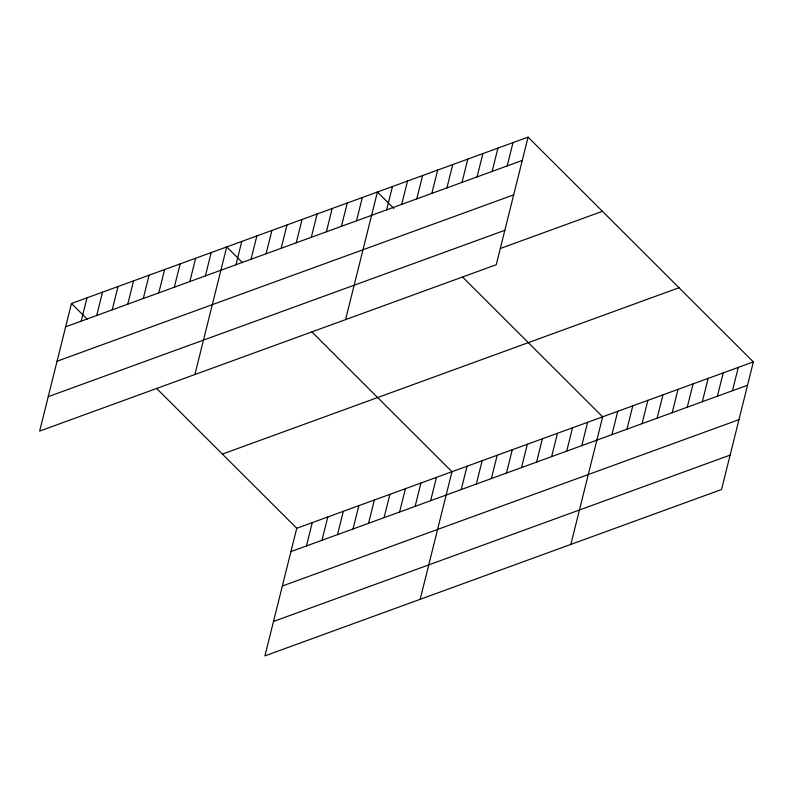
<?xml version="1.0" encoding="UTF-8"?>
<svg xmlns="http://www.w3.org/2000/svg" width="793" height="793" viewBox="0 0 793 793"><rect width="100%" height="100%" fill="white"/><g stroke="black" fill="none" stroke-linecap="round" stroke-linejoin="round"><path stroke-width="1.19" d="M528.079 137.12L71.459 303.491L39.65 431.085L496.259 264.713L528.079 137.12L753.35 361.915L721.541 489.509L264.921 655.88L296.741 528.287L753.35 361.915M81.173 321.155L86.992 297.831M96.696 315.495L102.515 292.181M112.219 309.835L118.038 286.521M127.752 304.185L133.561 280.861M143.275 298.525L149.084 275.211M158.798 292.875L164.607 269.551M174.321 287.215L180.14 263.891M189.844 281.555L195.663 258.24M205.377 275.905L211.186 252.58M194.9 374.514L226.709 246.92L242.41 262.582M235.967 264.753L241.776 241.439M251.034 259.261L256.853 235.947M266.101 253.77L271.92 230.456M281.168 248.288L286.987 224.964M296.235 242.797L302.054 219.473M311.302 237.305L317.121 213.981M326.379 231.814L332.188 208.5M341.446 226.322L347.255 203.008M356.513 220.831L362.322 197.516M345.579 319.619L377.399 192.025L393.913 208.509M386.647 209.858L392.466 186.533M306.445 545.941L312.264 522.627M401.714 204.366L407.533 181.042M321.968 540.291L327.787 516.967M416.781 198.874L422.6 175.55M337.501 534.631L343.31 511.316M431.848 193.383L437.667 170.069M353.024 528.981L358.832 505.656M446.925 187.891L452.734 164.577M368.547 523.321L374.355 499.996M461.992 182.4L467.801 159.086M384.07 517.66L389.888 494.346M477.059 176.918L482.868 153.594M399.593 512.01L405.411 488.686M492.126 171.427L497.945 148.103M415.126 506.35L420.934 483.036M507.193 165.935L513.012 142.611M430.649 500.69L436.457 477.376M420.171 599.31L451.98 471.716L311.996 332.029M461.239 489.549L467.057 466.225M476.306 484.057L482.124 460.743M491.373 478.566L497.191 455.251M506.44 473.074L512.258 449.76M521.516 467.592L527.325 444.268M536.583 462.101L542.392 438.777M551.65 456.609L557.459 433.285M566.717 451.118L572.526 427.794M581.784 445.626L587.603 422.312M570.851 544.414L602.67 416.821L462.676 277.124M611.918 434.643L617.737 411.329M626.985 429.162L632.804 405.838M642.062 423.67L647.871 400.346M657.129 418.179L662.938 394.855M672.196 412.687L678.005 389.363M687.263 407.196L693.072 383.881M702.33 401.704L708.149 378.39M717.397 396.213L723.216 372.898M732.464 390.731L738.283 367.407M65.65 326.805L522.26 160.444M57.066 361.221L513.686 194.85M48.234 396.669L504.844 230.307M500.413 248.467L602.412 211.305M222.397 454.102L679.006 287.74M290.922 551.601L747.531 385.239M282.338 586.017L738.957 419.646M273.506 621.464L730.115 455.103M71.459 303.491L87.161 319.153M156.746 388.59L296.741 528.287"/></g></svg>
